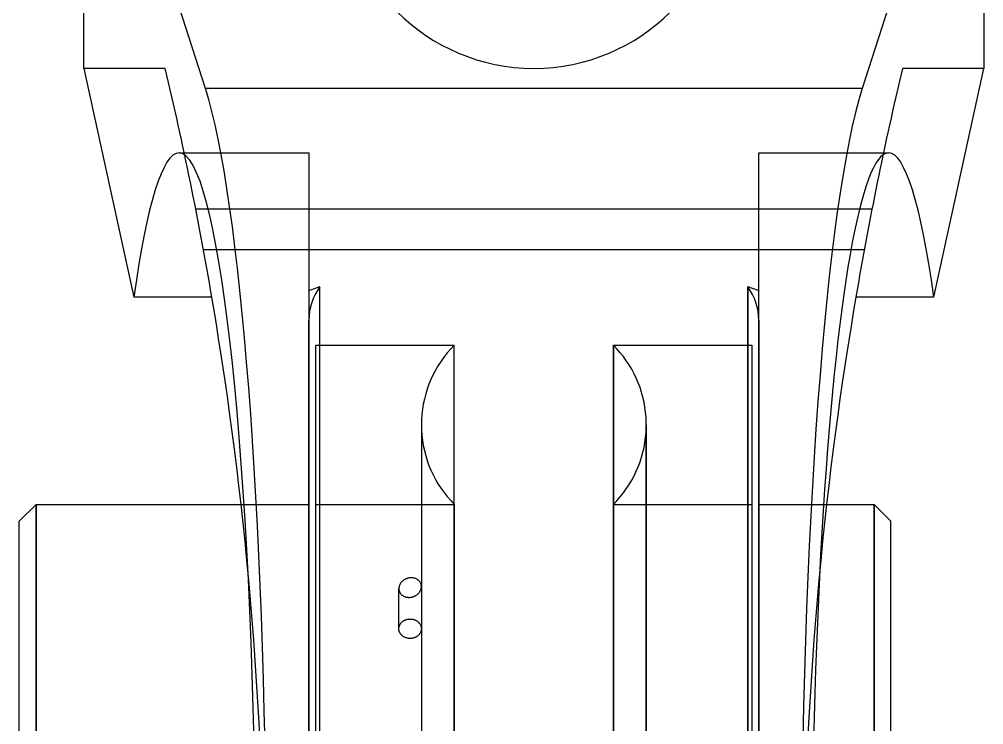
# Model space of a CAD drawing. Header units: millimetres. Extents: x 1269 to 5832, y 527 to 3540.
# Drawn here: x 1621.78 to 1656.08, y 882.61 to 907.69 of the extents above; entities that cross this region are included whole.
import ezdxf

# ---------------------------------------------------------------- set-up
doc = ezdxf.new("R2010")
doc.units = ezdxf.units.MM
doc.layers.add('HIDDEN', color=7, linetype='Continuous')
doc.layers.add('THICK', color=7, linetype='Continuous')

# ---------------------------------------------------------------- blocks, each defined once
blk = doc.blocks.new('lozysko')
at = {"layer": 'HIDDEN'}
for p, q in [((1047.6, -205), (1047.6, -259)), ((1063.6, -259), (1063.6, -205)), ((1047.991, -209.766), (1047.991, -254.234)), ((1047.991, -254.234), (1047.991, -209.766)), ((1063.209, -209.766), (1063.209, -254.234)), ((1063.209, -209.766), (1063.209, -254.234)), ((1047.85, -252.157), (1047.85, -211.843)), ((1052.772, -252.157), (1052.772, -211.843)), ((1052.772, -211.843), (1052.772, -252.157)), ((1058.428, -211.843), (1058.428, -252.157)), ((1058.428, -211.843), (1058.428, -252.157)), ((1063.35, -211.843), (1063.35, -252.157)), ((1051.6, -214.672), (1051.6, -249.328)), ((1051.6, -249.328), (1051.6, -214.672)), ((1059.6, -249.328), (1059.6, -214.672)), ((1059.6, -249.328), (1059.6, -214.672)), ((1043.5, -246.5), (1043.5, -232)), ((1047.6, -253.046), (1047.6, -232)), ((1052.772, -246.5), (1052.772, -232)), ((1052.772, -232), (1052.772, -246.5)), ((1058.428, -232), (1058.428, -246.5)), ((1058.428, -246.5), (1058.428, -232)), ((1063.6, -232), (1063.6, -253.046)), ((1073.3, -246.5), (1073.3, -232)), ((1045.826, -238.729), (1045.862, -237.981)), ((1065.338, -237.981), (1065.374, -238.729)), ((1045.785, -239.474), (1045.826, -238.729)), ((1065.374, -238.729), (1065.415, -239.474)), ((1045.74, -240.215), (1045.785, -239.474)), ((1065.415, -239.474), (1065.46, -240.215)), ((1045.692, -240.949), (1045.74, -240.215)), ((1065.46, -240.215), (1065.508, -240.949)), ((1045.639, -241.677), (1045.692, -240.949)), ((1065.508, -240.949), (1065.561, -241.677)), ((1045.584, -242.396), (1045.639, -241.677)), ((1059.73, -241.822), (1059.744, -241.811)), ((1059.744, -241.811), (1059.758, -241.801)), ((1059.758, -241.801), (1059.773, -241.792)), ((1059.773, -241.792), (1059.789, -241.783)), ((1059.789, -241.783), (1059.805, -241.775)), ((1059.805, -241.775), (1059.821, -241.767)), ((1059.821, -241.767), (1059.838, -241.76)), ((1059.838, -241.76), (1059.856, -241.754)), ((1059.856, -241.754), (1059.873, -241.748)), ((1059.873, -241.748), (1059.891, -241.743)), ((1059.891, -241.743), (1059.909, -241.739)), ((1059.909, -241.739), (1059.928, -241.736)), ((1059.928, -241.736), (1059.946, -241.733)), ((1059.946, -241.733), (1059.964, -241.731)), ((1059.964, -241.731), (1059.982, -241.73)), ((1059.982, -241.73), (1060, -241.73)), ((1060, -241.73), (1060.018, -241.73)), ((1060.018, -241.73), (1060.036, -241.731)), ((1060.036, -241.731), (1060.054, -241.733)), ((1060.054, -241.733), (1060.072, -241.736)), ((1060.072, -241.736), (1060.091, -241.739)), ((1060.091, -241.739), (1060.109, -241.743)), ((1060.109, -241.743), (1060.127, -241.748)), ((1060.127, -241.748), (1060.144, -241.754)), ((1060.144, -241.754), (1060.162, -241.76)), ((1060.162, -241.76), (1060.179, -241.767)), ((1060.179, -241.767), (1060.195, -241.775)), ((1060.195, -241.775), (1060.211, -241.783)), ((1060.211, -241.783), (1060.227, -241.792)), ((1060.227, -241.792), (1060.242, -241.801)), ((1060.242, -241.801), (1060.256, -241.811)), ((1060.256, -241.811), (1060.27, -241.822)), ((1065.561, -241.677), (1065.616, -242.396)), ((1059.6, -242.063), (1059.602, -242.047)), ((1059.6, -242.078), (1059.6, -242.063)), ((1059.6, -243.579), (1059.6, -242.078)), ((1059.6, -242.094), (1059.6, -242.078)), ((1059.602, -242.11), (1059.6, -242.094)), ((1059.602, -242.047), (1059.604, -242.032)), ((1059.604, -242.126), (1059.602, -242.11)), ((1059.604, -242.032), (1059.607, -242.016)), ((1059.607, -242.142), (1059.604, -242.126)), ((1059.607, -242.016), (1059.61, -242)), ((1059.611, -242.158), (1059.607, -242.142)), ((1059.61, -242), (1059.615, -241.984)), ((1059.616, -242.174), (1059.611, -242.158)), ((1059.615, -241.984), (1059.621, -241.969)), ((1059.621, -241.969), (1059.627, -241.953)), ((1059.627, -241.953), (1059.634, -241.938)), ((1059.634, -241.938), (1059.642, -241.923)), ((1059.642, -241.923), (1059.651, -241.909)), ((1059.651, -241.909), (1059.661, -241.895)), ((1059.661, -241.895), (1059.671, -241.881)), ((1059.671, -241.881), (1059.682, -241.868)), ((1059.682, -241.868), (1059.693, -241.856)), ((1059.693, -241.856), (1059.705, -241.844)), ((1059.705, -241.844), (1059.717, -241.832)), ((1059.717, -241.832), (1059.73, -241.822)), ((1060.27, -241.822), (1060.283, -241.832)), ((1060.283, -241.832), (1060.295, -241.844)), ((1060.295, -241.844), (1060.307, -241.856)), ((1060.307, -241.856), (1060.318, -241.868)), ((1060.318, -241.868), (1060.329, -241.881)), ((1060.329, -241.881), (1060.339, -241.895)), ((1060.339, -241.895), (1060.349, -241.909)), ((1060.349, -241.909), (1060.358, -241.923)), ((1060.358, -241.923), (1060.366, -241.938)), ((1060.366, -241.938), (1060.373, -241.953)), ((1060.373, -241.953), (1060.379, -241.969)), ((1060.379, -241.969), (1060.385, -241.984)), ((1060.389, -242.158), (1060.384, -242.174)), ((1060.385, -241.984), (1060.39, -242)), ((1060.393, -242.142), (1060.389, -242.158)), ((1060.39, -242), (1060.393, -242.016)), ((1060.393, -242.016), (1060.396, -242.032)), ((1060.396, -242.126), (1060.393, -242.142)), ((1060.396, -242.032), (1060.398, -242.047)), ((1060.398, -242.11), (1060.396, -242.126)), ((1060.398, -242.047), (1060.4, -242.063)), ((1060.4, -242.094), (1060.398, -242.11)), ((1060.4, -242.063), (1060.4, -242.078)), ((1060.4, -242.078), (1060.4, -243.502)), ((1060.4, -242.078), (1060.4, -242.094)), ((1045.525, -243.107), (1045.584, -242.396)), ((1059.621, -242.189), (1059.616, -242.174)), ((1059.628, -242.205), (1059.621, -242.189)), ((1059.635, -242.22), (1059.628, -242.205)), ((1059.643, -242.235), (1059.635, -242.22)), ((1059.653, -242.249), (1059.643, -242.235)), ((1059.662, -242.263), (1059.653, -242.249)), ((1059.673, -242.277), (1059.662, -242.263)), ((1059.684, -242.29), (1059.673, -242.277)), ((1059.696, -242.302), (1059.684, -242.29)), ((1059.708, -242.314), (1059.696, -242.302)), ((1059.72, -242.325), (1059.708, -242.314)), ((1059.734, -242.336), (1059.72, -242.325)), ((1059.748, -242.346), (1059.734, -242.336)), ((1059.762, -242.356), (1059.748, -242.346)), ((1059.778, -242.365), (1059.762, -242.356)), ((1059.794, -242.374), (1059.778, -242.365)), ((1059.81, -242.382), (1059.794, -242.374)), ((1059.827, -242.389), (1059.81, -242.382)), ((1059.845, -242.396), (1059.827, -242.389)), ((1059.862, -242.402), (1059.845, -242.396)), ((1059.881, -242.407), (1059.862, -242.402)), ((1059.899, -242.412), (1059.881, -242.407)), ((1059.917, -242.415), (1059.899, -242.412)), ((1059.936, -242.418), (1059.917, -242.415)), ((1059.954, -242.421), (1059.936, -242.418)), ((1059.973, -242.422), (1059.954, -242.421)), ((1059.991, -242.423), (1059.973, -242.422)), ((1060.009, -242.423), (1059.991, -242.423)), ((1060.027, -242.422), (1060.009, -242.423)), ((1060.046, -242.421), (1060.027, -242.422)), ((1060.064, -242.418), (1060.046, -242.421)), ((1060.083, -242.415), (1060.064, -242.418)), ((1060.101, -242.412), (1060.083, -242.415)), ((1060.119, -242.407), (1060.101, -242.412)), ((1060.137, -242.402), (1060.119, -242.407)), ((1060.155, -242.396), (1060.137, -242.402)), ((1060.173, -242.389), (1060.155, -242.396)), ((1060.19, -242.382), (1060.173, -242.389)), ((1060.206, -242.374), (1060.19, -242.382)), ((1060.222, -242.365), (1060.206, -242.374)), ((1060.238, -242.356), (1060.222, -242.365)), ((1060.252, -242.346), (1060.238, -242.356)), ((1060.266, -242.336), (1060.252, -242.346)), ((1060.28, -242.325), (1060.266, -242.336)), ((1060.292, -242.314), (1060.28, -242.325)), ((1060.304, -242.302), (1060.292, -242.314)), ((1060.316, -242.29), (1060.304, -242.302)), ((1060.327, -242.277), (1060.316, -242.29)), ((1060.338, -242.263), (1060.327, -242.277)), ((1060.347, -242.249), (1060.338, -242.263)), ((1060.357, -242.235), (1060.347, -242.249)), ((1060.365, -242.22), (1060.357, -242.235)), ((1060.372, -242.205), (1060.365, -242.22)), ((1060.379, -242.189), (1060.372, -242.205)), ((1060.384, -242.174), (1060.379, -242.189)), ((1065.616, -242.396), (1065.675, -243.107)), ((1045.463, -243.809), (1045.525, -243.107)), ((1065.675, -243.107), (1065.737, -243.809)), ((1059.604, -243.527), (1059.602, -243.544)), ((1059.608, -243.51), (1059.604, -243.527)), ((1059.612, -243.492), (1059.608, -243.51)), ((1059.618, -243.474), (1059.612, -243.492)), ((1059.624, -243.457), (1059.618, -243.474)), ((1059.632, -243.44), (1059.624, -243.457)), ((1059.64, -243.423), (1059.632, -243.44)), ((1059.65, -243.407), (1059.64, -243.423)), ((1059.66, -243.39), (1059.65, -243.407)), ((1059.671, -243.375), (1059.66, -243.39)), ((1059.683, -243.36), (1059.671, -243.375)), ((1059.695, -243.345), (1059.683, -243.36)), ((1059.708, -243.331), (1059.695, -243.345)), ((1059.722, -243.318), (1059.708, -243.331)), ((1059.736, -243.305), (1059.722, -243.318)), ((1059.751, -243.293), (1059.736, -243.305)), ((1059.767, -243.281), (1059.751, -243.293)), ((1059.783, -243.27), (1059.767, -243.281)), ((1059.801, -243.259), (1059.783, -243.27)), ((1059.818, -243.249), (1059.801, -243.259)), ((1059.836, -243.24), (1059.818, -243.249)), ((1059.855, -243.231), (1059.836, -243.24)), ((1059.874, -243.224), (1059.855, -243.231)), ((1059.893, -243.217), (1059.874, -243.224)), ((1059.913, -243.211), (1059.893, -243.217)), ((1059.932, -243.206), (1059.913, -243.211)), ((1059.952, -243.201), (1059.932, -243.206)), ((1059.971, -243.198), (1059.952, -243.201)), ((1059.99, -243.195), (1059.971, -243.198)), ((1060.01, -243.193), (1059.99, -243.195)), ((1060.029, -243.192), (1060.01, -243.193)), ((1060.048, -243.192), (1060.029, -243.192)), ((1060.068, -243.193), (1060.048, -243.192)), ((1060.087, -243.194), (1060.068, -243.193)), ((1060.107, -243.197), (1060.087, -243.194)), ((1060.126, -243.2), (1060.107, -243.197)), ((1060.145, -243.204), (1060.126, -243.2)), ((1060.164, -243.209), (1060.145, -243.204)), ((1060.182, -243.215), (1060.164, -243.209)), ((1060.199, -243.221), (1060.182, -243.215)), ((1060.217, -243.229), (1060.199, -243.221)), ((1060.233, -243.237), (1060.217, -243.229)), ((1060.249, -243.246), (1060.233, -243.237)), ((1060.264, -243.255), (1060.249, -243.246)), ((1060.278, -243.265), (1060.264, -243.255)), ((1060.292, -243.276), (1060.278, -243.265)), ((1060.305, -243.287), (1060.292, -243.276)), ((1060.317, -243.299), (1060.305, -243.287)), ((1060.329, -243.312), (1060.317, -243.299)), ((1060.34, -243.326), (1060.329, -243.312)), ((1060.35, -243.34), (1060.34, -243.326)), ((1060.36, -243.354), (1060.35, -243.34)), ((1060.368, -243.37), (1060.36, -243.354)), ((1060.376, -243.386), (1060.368, -243.37)), ((1060.382, -243.402), (1060.376, -243.386)), ((1060.388, -243.418), (1060.382, -243.402)), ((1060.392, -243.435), (1060.388, -243.418)), ((1060.396, -243.452), (1060.392, -243.435)), ((1060.398, -243.469), (1060.396, -243.452)), ((1060.4, -243.485), (1060.398, -243.469)), ((1060.398, -243.537), (1060.399, -243.519)), ((1060.399, -243.519), (1060.4, -243.502)), ((1060.4, -243.502), (1060.4, -243.485)), ((1045.398, -244.5), (1045.463, -243.809)), ((1059.602, -243.544), (1059.6, -243.562)), ((1059.6, -243.562), (1059.6, -243.579)), ((1059.6, -243.579), (1059.601, -243.596)), ((1059.601, -243.596), (1059.602, -243.613)), ((1059.602, -243.613), (1059.605, -243.63)), ((1059.605, -243.63), (1059.608, -243.647)), ((1059.608, -243.647), (1059.613, -243.664)), ((1059.613, -243.664), (1059.618, -243.681)), ((1059.618, -243.681), (1059.625, -243.697)), ((1059.625, -243.697), (1059.633, -243.713)), ((1059.633, -243.713), (1059.642, -243.729)), ((1059.642, -243.729), (1059.651, -243.743)), ((1059.651, -243.743), (1059.662, -243.758)), ((1059.662, -243.758), (1059.673, -243.771)), ((1059.673, -243.771), (1059.685, -243.784)), ((1059.685, -243.784), (1059.698, -243.796)), ((1059.698, -243.796), (1059.711, -243.808)), ((1059.711, -243.808), (1059.725, -243.818)), ((1059.725, -243.818), (1059.74, -243.828)), ((1059.74, -243.828), (1059.756, -243.838)), ((1059.756, -243.838), (1059.772, -243.847)), ((1059.772, -243.847), (1059.789, -243.855)), ((1059.789, -243.855), (1059.806, -243.862)), ((1059.806, -243.862), (1059.825, -243.868)), ((1059.825, -243.868), (1059.843, -243.874)), ((1060.059, -243.877), (1060.079, -243.872)), ((1060.079, -243.872), (1060.099, -243.867)), ((1060.099, -243.867), (1060.118, -243.86)), ((1060.118, -243.86), (1060.138, -243.853)), ((1060.138, -243.853), (1060.157, -243.844)), ((1060.157, -243.844), (1060.175, -243.835)), ((1060.175, -243.835), (1060.194, -243.825)), ((1060.194, -243.825), (1060.211, -243.814)), ((1060.211, -243.814), (1060.228, -243.803)), ((1060.228, -243.803), (1060.244, -243.791)), ((1060.244, -243.791), (1060.26, -243.779)), ((1060.26, -243.779), (1060.275, -243.766)), ((1060.275, -243.766), (1060.289, -243.753)), ((1060.289, -243.753), (1060.302, -243.739)), ((1060.302, -243.739), (1060.315, -243.724)), ((1060.315, -243.724), (1060.327, -243.709)), ((1060.327, -243.709), (1060.338, -243.693)), ((1060.338, -243.693), (1060.349, -243.677)), ((1060.349, -243.677), (1060.358, -243.66)), ((1060.358, -243.66), (1060.367, -243.643)), ((1060.367, -243.643), (1060.375, -243.626)), ((1060.375, -243.626), (1060.381, -243.608)), ((1060.381, -243.608), (1060.387, -243.59)), ((1060.387, -243.59), (1060.392, -243.572)), ((1060.392, -243.572), (1060.395, -243.555)), ((1060.395, -243.555), (1060.398, -243.537)), ((1065.737, -243.809), (1065.802, -244.5)), ((1059.843, -243.874), (1059.862, -243.879)), ((1059.862, -243.879), (1059.882, -243.883)), ((1059.882, -243.883), (1059.901, -243.886)), ((1059.901, -243.886), (1059.921, -243.888)), ((1059.921, -243.888), (1059.941, -243.889)), ((1059.941, -243.889), (1059.961, -243.889)), ((1059.961, -243.889), (1059.981, -243.888)), ((1059.981, -243.888), (1060, -243.887)), ((1060, -243.887), (1060.019, -243.885)), ((1060.019, -243.885), (1060.039, -243.881)), ((1060.039, -243.881), (1060.059, -243.877)), ((1045.33, -245.179), (1045.398, -244.5)), ((1065.802, -244.5), (1065.87, -245.179)), ((1045.261, -245.846), (1045.33, -245.179)), ((1065.87, -245.179), (1065.939, -245.846)), ((1045.189, -246.5), (1045.261, -245.846)), ((1065.939, -245.846), (1066.011, -246.5)), ((1047.6, -246.5), (1045.295, -246.5)), ((1052.772, -246.5), (1047.85, -246.5)), ((1052.772, -246.5), (1052.648, -246.63)), ((1058.556, -246.634), (1058.428, -246.5)), ((1063.35, -246.5), (1058.428, -246.5)), ((1065.905, -246.5), (1063.6, -246.5)), ((1052.417, -246.905), (1052.312, -247.05)), ((1052.529, -246.765), (1052.417, -246.905)), ((1052.648, -246.63), (1052.529, -246.765)), ((1058.677, -246.773), (1058.556, -246.634)), ((1058.792, -246.918), (1058.677, -246.773)), ((1058.9, -247.068), (1058.792, -246.918)), ((1052.213, -247.2), (1052.121, -247.354)), ((1052.312, -247.05), (1052.213, -247.2)), ((1059.001, -247.223), (1058.9, -247.068)), ((1059.094, -247.382), (1059.001, -247.223)), ((1052.036, -247.512), (1051.958, -247.674)), ((1052.121, -247.354), (1052.036, -247.512)), ((1059.181, -247.545), (1059.094, -247.382)), ((1059.259, -247.713), (1059.181, -247.545)), ((1051.888, -247.839), (1051.824, -248.007)), ((1051.958, -247.674), (1051.888, -247.839)), ((1059.33, -247.883), (1059.259, -247.713)), ((1059.393, -248.057), (1059.33, -247.883)), ((1051.769, -248.178), (1051.721, -248.351)), ((1051.824, -248.007), (1051.769, -248.178)), ((1059.447, -248.234), (1059.393, -248.057)), ((1059.494, -248.413), (1059.447, -248.234)), ((1051.681, -248.526), (1051.649, -248.703)), ((1051.721, -248.351), (1051.681, -248.526)), ((1059.532, -248.593), (1059.494, -248.413)), ((1059.562, -248.776), (1059.532, -248.593)), ((1051.625, -248.881), (1051.609, -249.059)), ((1051.649, -248.703), (1051.625, -248.881)), ((1059.583, -248.959), (1059.562, -248.776)), ((1059.596, -249.144), (1059.583, -248.959)), ((1051.609, -249.059), (1051.601, -249.239)), ((1051.601, -249.239), (1051.601, -249.418)), ((1059.6, -249.328), (1059.596, -249.144)), ((1059.596, -249.513), (1059.6, -249.328)), ((1051.601, -249.418), (1051.609, -249.598)), ((1051.609, -249.598), (1051.625, -249.776)), ((1059.562, -249.881), (1059.583, -249.697)), ((1059.583, -249.697), (1059.596, -249.513)), ((1051.625, -249.776), (1051.649, -249.954)), ((1051.649, -249.954), (1051.681, -250.131)), ((1059.532, -250.063), (1059.562, -249.881)), ((1051.681, -250.131), (1051.721, -250.306)), ((1051.721, -250.306), (1051.769, -250.479)), ((1059.447, -250.423), (1059.494, -250.244)), ((1059.494, -250.244), (1059.532, -250.063)), ((1051.769, -250.479), (1051.824, -250.65)), ((1051.824, -250.65), (1051.888, -250.818)), ((1059.33, -250.773), (1059.393, -250.6)), ((1059.393, -250.6), (1059.447, -250.423)), ((1051.888, -250.818), (1051.958, -250.983)), ((1051.958, -250.983), (1052.036, -251.144)), ((1059.181, -251.111), (1059.259, -250.944)), ((1059.259, -250.944), (1059.33, -250.773)), ((1052.036, -251.144), (1052.121, -251.302)), ((1052.121, -251.302), (1052.213, -251.457)), ((1059.001, -251.434), (1059.094, -251.275)), ((1059.094, -251.275), (1059.181, -251.111)), ((1052.213, -251.457), (1052.312, -251.606)), ((1052.312, -251.606), (1052.417, -251.752)), ((1052.417, -251.752), (1052.529, -251.892)), ((1058.677, -251.884), (1058.792, -251.739)), ((1058.792, -251.739), (1058.9, -251.589)), ((1058.9, -251.589), (1059.001, -251.434)), ((1052.529, -251.892), (1052.648, -252.027)), ((1052.648, -252.027), (1052.772, -252.157)), ((1058.428, -252.157), (1058.556, -252.023)), ((1058.556, -252.023), (1058.677, -251.884)), ((1052.772, -252.157), (1047.85, -252.157)), ((1063.35, -252.157), (1058.428, -252.157)), ((1043.849, -255.55), (1067.351, -255.55)), ((1043.574, -257), (1067.626, -257)), ((1047.6, -259), (1042.982, -259)), ((1068.218, -259), (1063.6, -259)), ((1039.6, -262), (1042.491, -262)), ((1068.709, -262), (1071.6, -262))]:
    blk.add_line(p, q, dxfattribs=at)
for centre, radius, start, end in [((1049.6, -253.046), 2, 180, 216.427), ((1061.6, -253.046), 2, 323.5731, 0), ((1055.6, -232), 23.5, 250.0972, 251.1073), ((1055.6, -232), 23.5, 288.8927, 289.9028), ((1055.6, -268.875), 6.875, 0, 180)]:
    blk.add_arc(centre, radius, start, end, dxfattribs=at)
for centre, major_axis, start_param, end_param in [((916, -232), (0, -130), 1.337928, 1.401762), ((1195.2, -232), (0, 130), 1.739831, 1.803665)]:
    blk.add_ellipse(centre, major_axis=major_axis, ratio=1, start_param=start_param, end_param=end_param, dxfattribs=at)
at = {"layer": 'THICK'}
for p, q in [((1042.9, -232), (1042.9, -245.9)), ((1043.5, -232), (1043.5, -246.5)), ((1073.3, -232), (1073.3, -246.5)), ((1073.9, -232), (1073.9, -245.9)), ((1043.5, -246.5), (1042.9, -245.9)), ((1073.9, -245.9), (1073.3, -246.5)), ((1045.295, -246.5), (1043.5, -246.5)), ((1045.112, -247.169), (1045.189, -246.5)), ((1073.3, -246.5), (1065.905, -246.5)), ((1066.011, -246.5), (1066.088, -247.169)), ((1045.034, -247.822), (1045.112, -247.169)), ((1066.088, -247.169), (1066.166, -247.822)), ((1044.954, -248.458), (1045.034, -247.822)), ((1066.166, -247.822), (1066.246, -248.458)), ((1044.874, -249.076), (1044.954, -248.458)), ((1066.246, -248.458), (1066.326, -249.076)), ((1044.793, -249.675), (1044.874, -249.076)), ((1066.326, -249.076), (1066.407, -249.675)), ((1044.712, -250.255), (1044.793, -249.675)), ((1066.407, -249.675), (1066.488, -250.255)), ((1044.631, -250.815), (1044.712, -250.255)), ((1066.488, -250.255), (1066.569, -250.815)), ((1044.551, -251.356), (1044.631, -250.815)), ((1066.569, -250.815), (1066.649, -251.356)), ((1044.47, -251.884), (1044.551, -251.356)), ((1066.649, -251.356), (1066.73, -251.884)), ((1044.389, -252.402), (1044.47, -251.884)), ((1066.73, -251.884), (1066.811, -252.402)), ((1044.308, -252.906), (1044.389, -252.402)), ((1066.811, -252.402), (1066.892, -252.906)), ((1044.227, -253.396), (1044.308, -252.906)), ((1066.892, -252.906), (1066.973, -253.396)), ((1044.147, -253.87), (1044.227, -253.396)), ((1066.973, -253.396), (1067.053, -253.87)), ((1041.374, -253.87), (1039.6, -262)), ((1041.374, -253.87), (1044.147, -253.87)), ((1067.053, -253.87), (1069.826, -253.87)), ((1071.6, -262), (1069.826, -253.87)), ((1041.485, -268.839), (1043.92, -261.279)), ((1043.92, -261.279), (1067.28, -261.279)), ((1067.28, -261.279), (1069.715, -268.839)), ((1039.6, -297), (1039.6, -262)), ((1071.6, -262), (1071.6, -297))]:
    blk.add_line(p, q, dxfattribs=at)
for centre, major_axis, ratio, start_param, end_param in [((1042.982, -232), (0, 30.7), 0.101563, -2.83616, -0.305433), ((1042.982, -232), (0, -27), 0.101563, 0, 3.141593), ((1068.218, -232), (0, -30.7), 0.101562, -1.530624, -0.305433), ((1068.218, -232), (0, 27), 0.101562, 1.703951, 3.141593), ((1042.982, -232), (0, -27), 0.101563, -0.626644, 0), ((1068.218, -232), (0, 27), 0.101562, 3.141593, 3.768237)]:
    blk.add_ellipse(centre, major_axis=major_axis, ratio=ratio, start_param=start_param, end_param=end_param, dxfattribs=at)

msp = doc.modelspace()

# ---------------------------------------------------------------- block references
at = {"rotation": 180}
msp.add_blockref('lozysko', (2695.679, 643.949), dxfattribs=at)

doc.saveas('drawing.dxf')
